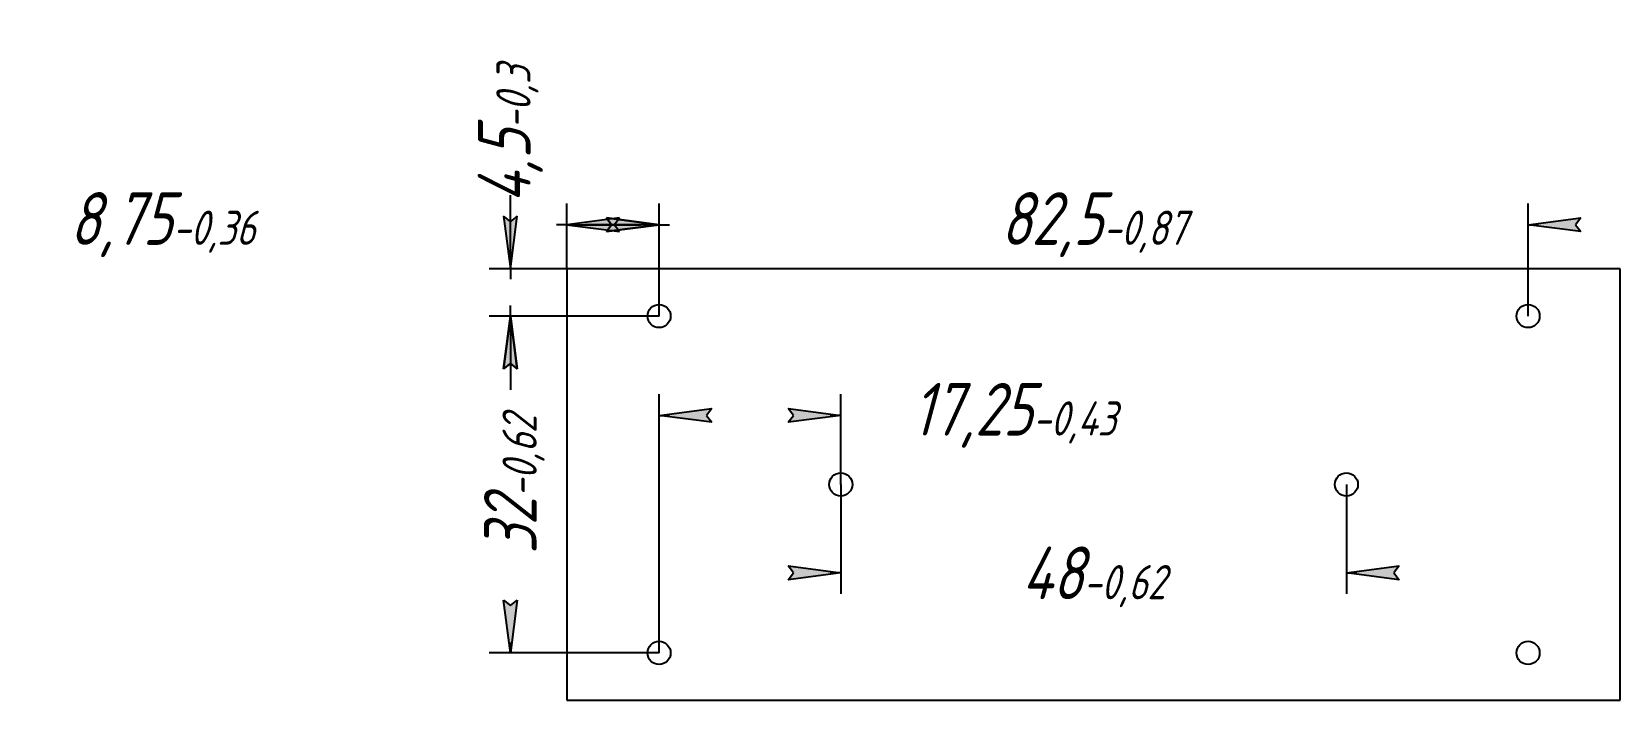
# Model space of a CAD drawing. Header units: millimetres. Extents: x -51 to 100, y -41 to 23.
import ezdxf

# ---------------------------------------------------------------- set-up
doc = ezdxf.new("R2010")
doc.units = ezdxf.units.MM
doc.linetypes.add('K5LT_BASIC', pattern=[0])
doc.linetypes.add('K5LT_THIN', pattern=[0])
for name, color, linetype in [('C', 4, 'Continuous'), ('DIM', 6, 'Continuous'), ('FOR', 7, 'Continuous'), ('G', 3, 'Continuous'), ('R', 1, 'Continuous')]:
    doc.layers.add(name, color=color, linetype=linetype)
doc.styles.add('KDIMTEXTSTYLE', font='', dxfattribs={"width": 0.96, "oblique": 15, "height": 5})
doc.styles.get('KDIMTEXTSTYLE').set_extended_font_data('Gost Type AU')
doc.dimstyles.new('KDIMSTYLE (1.00)', dxfattribs={"dimtxt": 5, "dimasz": 1, "dimexe": 2, "dimexo": 0, "dimgap": 1, "dimtad": 1, "dimtxsty": 'KDIMTEXTSTYLE', "dimsah": 1, "dimcen": 0, "dimdle": 1, "dimadec": 0, "dimazin": 0, "dimtfac": 0.667, "dimtmove": 0, "dimatfit": 3, "dimfxl": 1, "dimtvp": 1, "dimtolj": 1, "dimtzin": 0, "dimarcsym": 0})

# ---------------------------------------------------------------- blocks, each defined once
blk = doc.blocks.new('U0')
at = {"layer": 'C', "linetype": 'K5LT_BASIC'}
for p, q in [((1e-16, 0), (2.6e-15, -41)), ((100, 6.1e-15), (1e-16, 0)), ((100, -40.99999999999999), (100, 6.1e-15)), ((2.6e-15, -41), (100, -40.99999999999999))]:
    blk.add_line(p, q, dxfattribs=at)
blk = doc.blocks.new('KDIMARROW_01')
at = {"layer": 'FOR'}
blk.add_hatch(color=0, dxfattribs=at).paths.add_polyline_path([(0, 0), (-5, 0.658262491226197), (-4.5, 6e-16), (-5, -0.6582624912261956)])
at = {"layer": 'R', "color": 0, "linetype": 'K5LT_THIN'}
for p, q in [((-4.5, 6e-16), (-5, 0.658262491226197)), ((-5, 0.658262491226197), (0, 0)), ((0, 0), (-5, -0.6582624912261956)), ((-5, -0.6582624912261956), (-4.5, 6e-16)), ((0, 0), (-1, 0))]:
    blk.add_line(p, q, dxfattribs=at)
blk = doc.blocks.new('KDIMARROW_02')
at = {"layer": 'FOR'}
blk.add_hatch(color=0, dxfattribs=at).paths.add_polyline_path([(4.5, -6e-16), (5, 0.6582624912261956), (0, 0), (5, -0.658262491226197)])
at = {"layer": 'R', "color": 0, "linetype": 'K5LT_THIN'}
for p, q in [((0, 0), (-1, 0)), ((5, 0.6582624912261956), (0, 0)), ((0, 0), (5, -0.658262491226197)), ((0, 0), (7, -9e-16)), ((4.5, -6e-16), (5, 0.6582624912261956)), ((5, -0.658262491226197), (4.5, -6e-16))]:
    blk.add_line(p, q, dxfattribs=at)

msp = doc.modelspace()

# ---------------------------------------------------------------- linework, layer by layer
at = {"layer": 'G', "linetype": 'K5LT_BASIC'}
for centre in [(8.749999999999998, -4.500000000000013), (8.749999999999998, -4.500000000000013), (91.25, -4.500000000000012), (26, -20.5), (74, -20.5), (8.75, -36.50000000000001), (91.25, -36.50000000000001)]:
    msp.add_circle(centre, 1.1, dxfattribs=at)

# ---------------------------------------------------------------- block references
at = {"layer": 'C'}
msp.add_blockref('U0', (0, 0), dxfattribs=at)

# ---------------------------------------------------------------- dimensions: what is measured, and where the dimension line sits
at = {"layer": 'DIM'}
for base, p1, p2, location, override in [((-5.366300311892565, 1e-15), (-1e-16, -4.500000000000012), (0, 0), (-5.366300311892561, 12.75620746612549), {"dimexo": 0, "dimpost": '\\fGOST type A|b0|c204|p34;\\H5.0;\\W0.960;\\Q15;<>\\H0.65x;\\S^ -0,3;\\H1.5x;', "dimblk1": 'KDIMARROW_02', "dimblk2": 'KDIMARROW_02', "dimse1": 0, "dimse2": 0, "dimtolj": 1}), ((-5.366300311892566, -4.500000000000011), (8.75, -36.50000000000001), (8.749999999999998, -4.500000000000013), (-5.366300311892568, -20.50000000000001), {"dimexo": 0, "dimpost": '\\fGOST type A|b0|c204|p34;\\H5.0;\\W0.960;\\Q15;<>\\H0.65x;\\S^ -0,62;\\H1.5x;', "dimblk1": 'KDIMARROW_01', "dimblk2": 'KDIMARROW_01', "dimse1": 0, "dimse2": 0, "dimtolj": 1})]:
    msp.add_linear_dim(base=base, p1=p1, p2=p2, angle=90, location=location, dimstyle='KDIMSTYLE (1.00)', override=override, dxfattribs=at).render()
for base, p1, p2, location, override in [((0, 4.183117900772545), (8.750000000000018, 3e-16), (0, 0), (-38.40064144134521, 4.183117900772545), {"dimexo": 0, "dimpost": '\\fGOST type A|b0|c204|p34;\\H5.0;\\W0.960;\\Q15;<>\\H0.65x;\\S^ -0,36;\\H1.5x;', "dimblk1": 'KDIMARROW_02', "dimblk2": 'KDIMARROW_02', "dimse1": 0, "dimse2": 0, "dimtolj": 1}), ((8.749999999999998, 4.183117900772545), (91.25, -4.500000000000012), (8.749999999999998, -4.500000000000013), (50, 4.183117900772545), {"dimexo": 0, "dimpost": '\\fGOST type A|b0|c204|p34;\\H5.0;\\W0.960;\\Q15;<>\\H0.65x;\\S^ -0,87;\\H1.5x;', "dimblk1": 'KDIMARROW_01', "dimblk2": 'KDIMARROW_01', "dimse1": 0, "dimse2": 0, "dimtolj": 1}), ((26, -13.93552955370792), (8.75, -36.50000000000001), (26, -20.5), (42.45903968811035, -13.93552955370793), {"dimexo": 0, "dimpost": '\\fGOST type A|b0|c204|p34;\\H5.0;\\W0.960;\\Q15;<>\\H0.65x;\\S^ -0,43;\\H1.5x;', "dimblk1": 'KDIMARROW_01', "dimblk2": 'KDIMARROW_01', "dimse1": 0, "dimse2": 0, "dimtolj": 1}), ((26, -28.9031105041504), (74, -20.5), (26, -20.5), (50, -28.9031105041504), {"dimexo": 0, "dimpost": '\\fGOST type A|b0|c204|p34;\\H5.0;\\W0.960;\\Q15;<>\\H0.65x;\\S^ -0,62;\\H1.5x;', "dimblk1": 'KDIMARROW_01', "dimblk2": 'KDIMARROW_01', "dimse1": 0, "dimse2": 0, "dimtolj": 1})]:
    msp.add_linear_dim(base=base, p1=p1, p2=p2, location=location, dimstyle='KDIMSTYLE (1.00)', override=override, dxfattribs=at).render()

doc.saveas('drawing.dxf')
